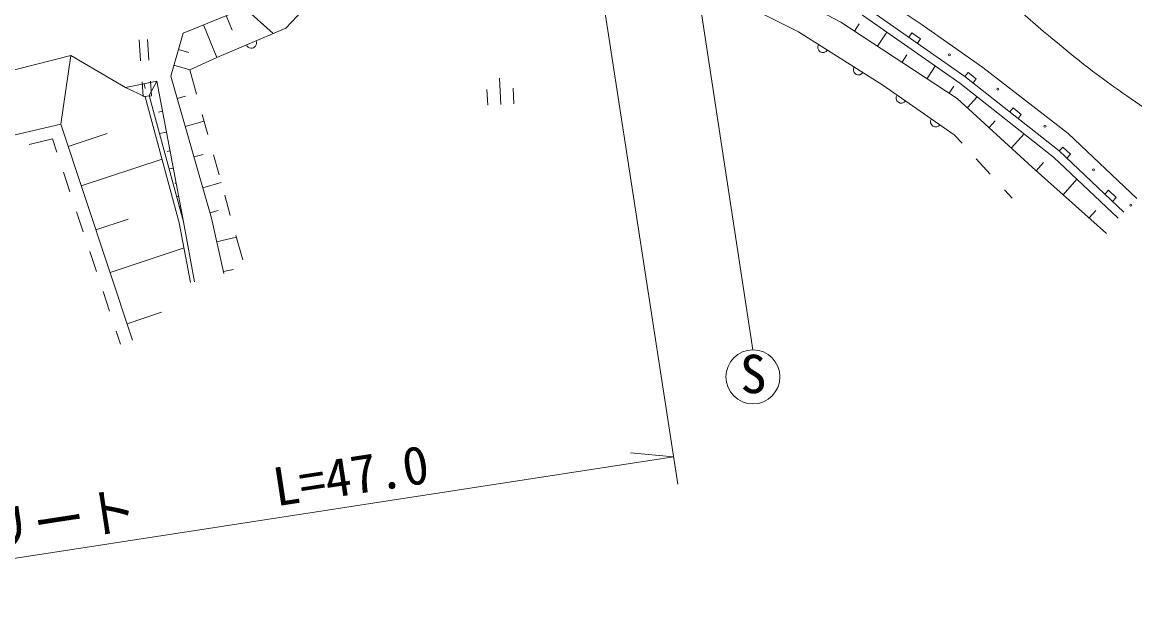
# Model space of a CAD drawing. Units: millimetres, scale not verified. Extents: x 40000 to 680000, y 20000 to 380000.
# Drawn here: x 276233 to 329330, y 239563 to 267491 of the extents above; entities that cross this region are included whole.
import ezdxf
from ezdxf.enums import TextEntityAlignment as Align

# ---------------------------------------------------------------- set-up
doc = ezdxf.new("R2010")
doc.units = ezdxf.units.MM
doc.header["$LTSCALE"] = 1000
for name, color, linetype, lineweight in [('M-BGD', 7, 'Continuous', 13), ('M-STR-HTXT', 7, 'Continuous', 13), ('M-STR-STRC', 7, 'Continuous', 13)]:
    doc.layers.add(name, color=color, linetype=linetype, lineweight=lineweight)
doc.styles.add('ＭＳ ゴシック', font='')
doc.styles.get('ＭＳ ゴシック').set_extended_font_data('MS Gothic')

msp = doc.modelspace()

# ---------------------------------------------------------------- linework, layer by layer
at = {"layer": 'M-BGD'}
for p, q in [((308487, 271124), (315301, 267489)), ((315431, 269887), (319183, 267367)), ((308637, 269354), (313289, 267027)), ((315043, 268738), (320980, 264584)), ((315251, 269081), (321219, 264905)), ((286854, 268170), (283912, 266977)), ((286854, 268170), (288209, 266954)), ((288821, 267208), (289900, 268360)), ((285968, 267811), (286252, 267109)), ((284880, 267370), (285513, 265809)), ((285513, 265809), (288821, 267208)), ((315301, 267489), (320862, 263861)), ((315947, 267068), (316172, 267413)), ((319183, 267367), (322080, 265327)), ((281882, 265651), (281812, 266648)), ((282281, 265679), (282211, 266676)), ((283317, 264919), (283912, 266977)), ((313289, 267027), (317309, 264498)), ((317048, 266349), (317490, 267026)), ((318687, 266981), (318544, 266776)), ((319097, 266694), (318687, 266981)), ((318954, 266490), (319097, 266694)), ((283687, 266197), (284187, 266053)), ((278549, 265905), (275095, 265031)), ((278068, 262632), (278549, 265905)), ((281168, 264378), (278549, 265905)), ((285513, 265809), (284226, 265220)), ((318225, 265581), (318456, 265935)), ((283468, 265439), (284226, 265220)), ((284226, 265220), (284550, 264059)), ((319417, 264804), (319809, 265404)), ((321374, 265101), (321219, 264905)), ((321766, 264791), (321374, 265101)), ((322080, 265327), (326160, 262178)), ((282655, 264680), (281168, 264378)), ((282002, 263950), (281952, 264653)), ((282053, 264557), (282098, 264335)), ((282298, 263990), (282655, 264680)), ((282401, 263978), (282351, 264681)), ((282655, 264680), (283923, 257969)), ((285260, 258150), (283317, 264919)), ((299072, 263572), (299012, 264820)), ((317309, 264498), (320717, 262126)), ((320475, 264113), (320691, 264445)), ((320980, 264584), (325460, 261051)), ((321219, 264905), (325722, 261354)), ((321611, 264595), (321766, 264791)), ((281168, 264378), (282105, 263938)), ((282002, 263950), (282401, 263978)), ((282105, 263938), (283728, 257925)), ((282298, 263990), (283923, 257969)), ((283622, 263860), (284017, 263973)), ((298447, 263542), (298412, 264291)), ((299696, 263602), (299660, 264351)), ((321343, 263419), (321812, 263928)), ((320862, 263861), (324429, 260581)), ((323522, 263407), (323367, 263211)), ((323914, 263098), (323522, 263407)), ((282926, 263246), (282728, 263208)), ((284819, 263096), (285088, 262133)), ((323760, 262901), (323914, 263098)), ((270398, 260850), (278068, 262632)), ((278068, 262632), (281498, 252321)), ((284008, 262514), (284909, 262773)), ((322374, 262471), (322664, 262786)), ((276556, 261665), (277671, 261924)), ((277671, 261924), (277879, 261297)), ((278424, 261559), (280290, 262180)), ((283115, 262246), (282785, 262184)), ((320717, 262126), (321089, 261719)), ((323438, 261492), (324053, 262161)), ((326160, 262178), (329429, 259088)), ((283283, 261357), (283154, 261332)), ((325722, 261354), (328811, 258434)), ((325894, 261535), (325723, 261353)), ((326258, 261192), (325894, 261535)), ((279048, 259684), (282907, 260968)), ((284424, 261064), (284864, 261191)), ((285356, 261170), (285625, 260207)), ((321763, 260980), (322437, 260242)), ((324625, 260406), (324981, 260805)), ((325460, 261051), (328536, 258143)), ((326086, 261010), (326258, 261192)), ((278195, 260348), (278511, 259400)), ((283438, 260535), (283241, 260497)), ((324429, 260581), (327985, 257410)), ((283573, 259822), (283508, 259810)), ((284845, 259598), (285724, 259851)), ((325907, 259263), (326568, 260004)), ((283692, 259191), (283598, 259173)), ((285894, 259243), (286163, 258280)), ((323112, 259503), (323483, 259096)), ((328074, 259474), (327903, 259292)), ((328438, 259131), (328074, 259474)), ((328266, 258949), (328438, 259131)), ((283782, 258715), (283757, 258710)), ((278827, 258451), (279142, 257502)), ((279746, 257587), (281289, 258101)), ((285188, 258402), (285584, 258515)), ((285852, 255506), (285260, 258150)), ((327148, 258156), (327471, 258518)), ((283728, 257925), (284264, 255070)), ((283923, 257969), (284461, 255107)), ((285512, 257024), (286455, 257234)), ((286432, 257317), (286755, 256156)), ((279458, 256553), (279774, 255604)), ((280424, 255550), (283953, 256724)), ((285832, 255596), (286310, 255702)), ((280090, 254655), (280405, 253706)), ((281235, 253110), (282872, 253655)), ((280721, 252758), (280930, 252131))]:
    msp.add_line(p, q, dxfattribs=at)
for centre in [(320479, 265938), (322794, 264301), (325045, 262539), (327364, 260448), (329139, 258768)]:
    msp.add_circle(centre, 50, dxfattribs=at)
for centre, start, end in [((287167, 266509), 202.9317, 22.9318), ((314453, 266295), 147.8314, 327.8314), ((316146, 265230), 147.8314, 327.8314), ((318193, 263883), 145.1516, 325.1516), ((319834, 262741), 145.1516, 325.1516)]:
    msp.add_arc(centre, 250, start, end, dxfattribs=at)
for points, knots in [([(294537, 277247), (296859, 278662), (297716, 279302), (300017, 279913), (301573, 280326), (302501, 280804), (304090, 280543), (306797, 280098), (307659, 278147), (310139, 276974), (312895, 275671), (314797, 275736), (317441, 274218), (318537, 273588), (318838, 272825), (319752, 271951), (321776, 270019), (322843, 268859), (324981, 267053), (327444, 264972), (328414, 264336), (331620, 262147)], [0, 0, 0, 0, 1, 1, 1, 2, 2, 2, 3, 3, 3, 4, 4, 4, 5, 5, 5, 6, 6, 6, 7, 7, 7, 7]), ([(238905, 265989), (239033, 265873), (239079, 265843), (239193, 265753), (240059, 265069), (240561, 264604), (241627, 264319), (242652, 264045), (243253, 263949), (244314, 263921), (245826, 263880), (246674, 264130), (248148, 264469), (251182, 265166), (252742, 266052), (255636, 267199), (259495, 268729), (261622, 269679), (265376, 271452), (268313, 272839), (269825, 273900), (272817, 275166), (276450, 276702), (277885, 277045), (282423, 278282)], [0, 0, 0, 0, 1, 1, 1, 2, 2, 2, 3, 3, 3, 4, 4, 4, 5, 5, 5, 6, 6, 6, 7, 7, 7, 8, 8, 8, 8])]:
    msp.add_open_spline(points, degree=3, knots=knots, dxfattribs=at)
at = {"layer": 'M-STR-HTXT'}
for p, q in [((298988, 300869), (307517, 245457)), ((307316, 246762), (305263, 246952)), ((260541, 239563), (307316, 246762))]:
    msp.add_line(p, q, dxfattribs=at)
at = {"layer": 'M-STR-STRC'}
msp.add_line((303547, 301290), (311107, 251865), dxfattribs=at)
msp.add_circle((311107, 250575), 1289, dxfattribs=at)

# ---------------------------------------------------------------- texts
at = {"layer": 'M-STR-HTXT', "style": 'ＭＳ ゴシック'}
for s, p in [('L=47.0', (288440, 243857)), ('コンクリート', (267091, 240571))]:
    msp.add_text(s, height=1833, rotation=8.75, dxfattribs=at).set_placement(p, align=Align.BOTTOM_LEFT)
at = {"layer": 'M-STR-STRC', "style": 'ＭＳ ゴシック'}
msp.add_text('S', height=1833, rotation=1.392, dxfattribs=at).set_placement((310535, 249235), align=Align.BOTTOM_LEFT)

doc.saveas('drawing.dxf')
